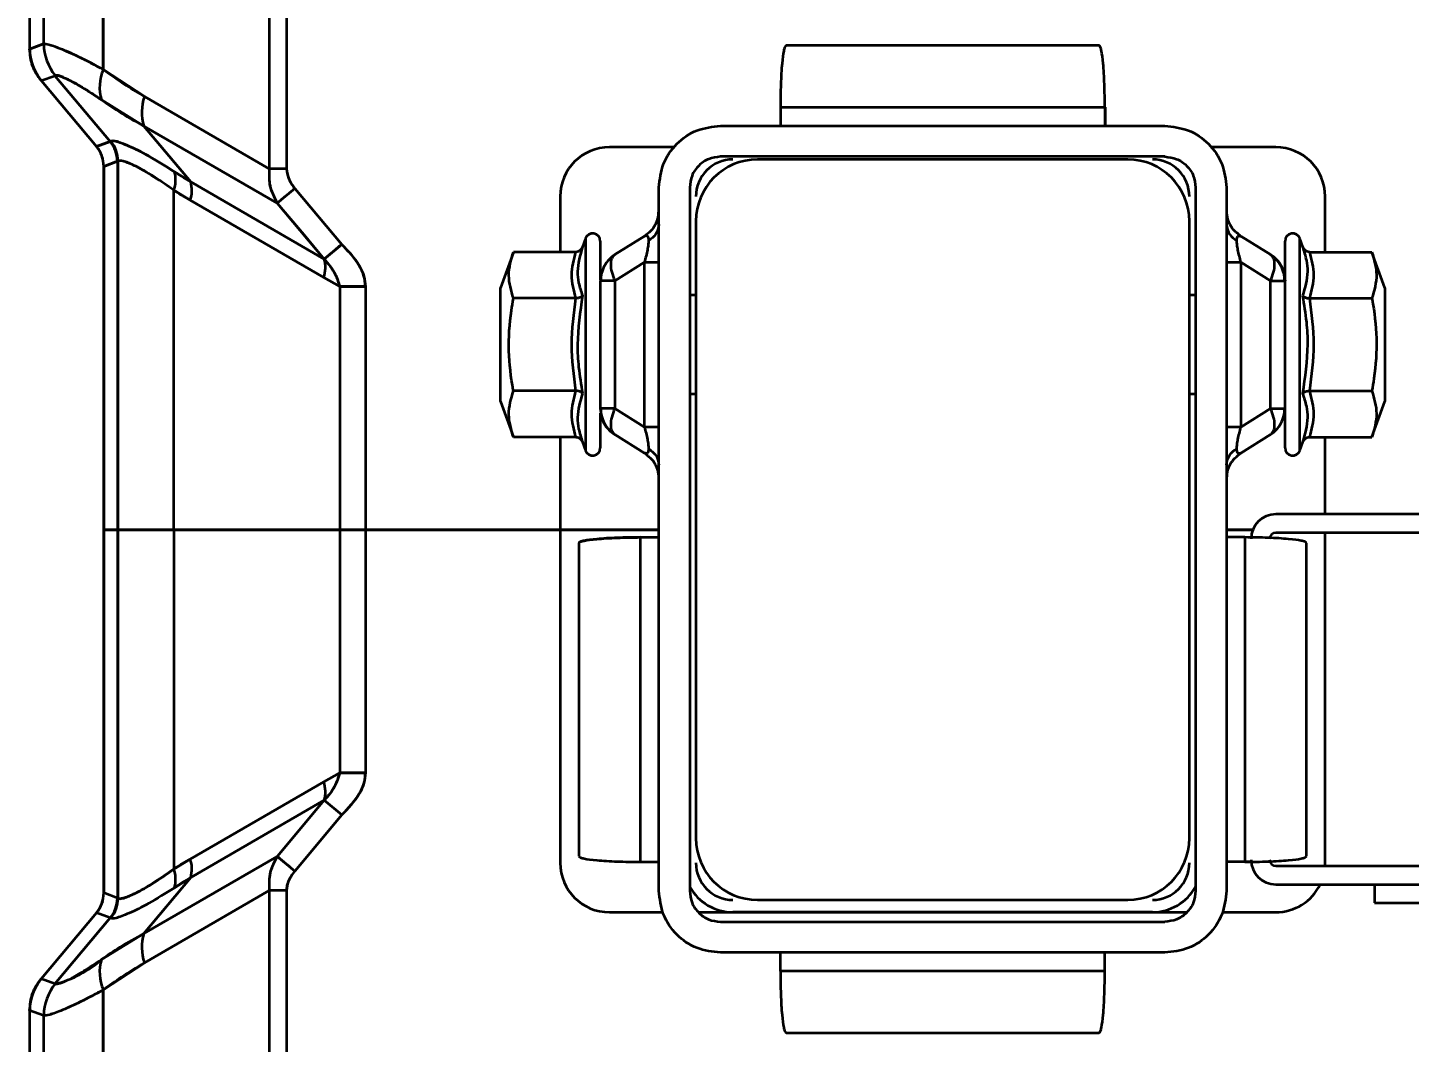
# Model space of a CAD drawing. Header units: millimetres. Extents: x 0 to 420, y 0 to 297.
# Drawn here: x 326.637 to 327.757, y 174.279 to 175.101 of the extents above; entities that cross this region are included whole.
import ezdxf

# ---------------------------------------------------------------- set-up
doc = ezdxf.new("R2010")
doc.units = ezdxf.units.MM
doc.layers.add('尺寸线层', color=150, linetype='Continuous')
doc.styles.add('SLDTEXTSTYLE2', font='TXT', dxfattribs={"width": 0.7})
doc.dimstyles.new('SLDDIMSTYLE0', dxfattribs={"dimtxt": 3.5, "dimasz": 3.302, "dimexe": 0, "dimexo": 0.0625, "dimgap": 0.875, "dimtad": 1, "dimdec": 1, "dimlfac": 100, "dimrnd": 1e-09, "dimzin": 12, "dimdsep": 46, "dimtxsty": 'SLDTEXTSTYLE2', "dimsah": 1, "dimcen": 0.09, "dimadec": 0, "dimazin": 3, "dimtfac": 1, "dimtdec": 3, "dimtofl": 0, "dimtmove": 0, "dimatfit": 3, "dimfxl": 0, "dimfrac": 2, "dimtolj": 1, "dimtzin": 12, "dimarcsym": 0})

# ---------------------------------------------------------------- blocks, each defined once
blk = doc.blocks.new('_D')
at = {"layer": '尺寸线层'}
for p, q in [((291.9431, 202.6412), (364.6876, 202.6412)), ((363.6876, 202.6412), (363.6876, 128.5802)), ((326.1167, 128.5802), (364.6876, 128.5802))]:
    blk.add_line(p, q, dxfattribs=at)
for points in [[(363.6876, 202.6412), (363.1796, 199.3392), (364.1956, 199.3392)], [(363.6876, 128.5802), (364.1956, 131.8822), (363.1796, 131.8822)]]:
    blk.add_solid(points, dxfattribs=at)
at = {"layer": '尺寸线层', "insert": (359.1758, 158.5376), "char_height": 3.5, "attachment_point": 1, "rotation": 90, "style": 'SLDTEXTSTYLE2'}
blk.add_mtext('7406.11', dxfattribs=at)
blk = doc.blocks.new('_D_7')
at = {"layer": '尺寸线层'}
for p, q in [((70.597, 160.4022), (70.597, 246.1922)), ((332.8156, 175.1167), (332.8156, 246.1922)), ((332.8156, 245.1922), (70.597, 245.1922))]:
    blk.add_line(p, q, dxfattribs=at)
for points in [[(70.597, 245.1922), (73.899, 244.6842), (73.899, 245.7002)], [(332.8156, 245.1922), (329.5136, 245.7002), (329.5136, 244.6842)]]:
    blk.add_solid(points, dxfattribs=at)
at = {"layer": '尺寸线层', "insert": (202.8758, 249.704), "char_height": 3.5, "attachment_point": 1, "style": 'SLDTEXTSTYLE2'}
blk.add_mtext('26221.85', dxfattribs=at)

msp = doc.modelspace()

# ---------------------------------------------------------------- linework, layer by layer
at = {"color": 7, "linetype": 'Continuous', "lineweight": 35}
for p, q in [((326.6383, 175.3542), (326.6383, 175.0837)), ((326.6383, 175.3542), (326.6383, 175.0837)), ((326.6497, 175.0879), (326.6497, 175.3153)), ((326.6497, 175.0879), (326.6497, 175.3153)), ((326.698, 175.0671), (326.698, 175.3153)), ((326.698, 175.3153), (326.698, 175.0671)), ((326.8325, 175.1992), (326.8325, 174.9867)), ((326.8325, 175.1992), (326.8325, 174.9867)), ((326.8464, 175.1992), (326.8464, 174.9867)), ((326.8464, 175.1992), (326.8464, 174.9867)), ((326.6383, 175.0837), (326.6495, 175.0878)), ((326.6495, 175.0878), (326.6383, 175.0837)), ((327.5052, 175.0865), (327.2514, 175.0865)), ((327.5052, 175.0865), (327.5053, 175.0865)), ((326.698, 175.0671), (326.7313, 175.0451)), ((326.6477, 175.0581), (326.6588, 175.0621)), ((326.6477, 175.0581), (326.6588, 175.0621)), ((326.6477, 175.0581), (326.6925, 175.0046)), ((326.6477, 175.0581), (326.6925, 175.0046)), ((326.6591, 175.0623), (326.6588, 175.0621)), ((326.6588, 175.0621), (326.7036, 175.0087)), ((326.6588, 175.0621), (326.7036, 175.0087)), ((326.7308, 175.0213), (326.6965, 175.0425)), ((326.7313, 175.0451), (326.8325, 174.9867)), ((326.8325, 174.9867), (326.7313, 175.0451)), ((327.2468, 175.0365), (327.2468, 175.0215)), ((327.2468, 175.0365), (327.5098, 175.0365)), ((327.5098, 175.0365), (327.5098, 175.0215)), ((327.5099, 175.0365), (327.5099, 175.0215)), ((326.7308, 175.0213), (326.839, 174.9588)), ((326.7308, 175.0213), (326.7688, 174.976)), ((326.7308, 175.0213), (326.839, 174.9588)), ((326.7688, 174.976), (326.7308, 175.0213)), ((327.1983, 175.0215), (327.5583, 175.0215)), ((326.7036, 175.0087), (326.704, 175.009)), ((326.7036, 175.0087), (326.6925, 175.0046)), ((326.6925, 175.0046), (326.7036, 175.0087)), ((327.1612, 175.0042), (327.1083, 175.0042)), ((327.6483, 175.0042), (327.5954, 175.0042)), ((326.7095, 174.9927), (326.6983, 174.9886)), ((326.6983, 174.9886), (326.7095, 174.9927)), ((326.6983, 174.6942), (326.6983, 174.9886)), ((326.6983, 174.9886), (326.6983, 174.6942)), ((326.7099, 174.993), (326.7095, 174.9927)), ((326.7099, 174.6942), (326.7099, 174.993)), ((326.7099, 174.993), (326.7099, 174.6942)), ((326.8464, 174.9867), (326.8325, 174.9867)), ((326.8464, 174.9867), (326.8325, 174.9867)), ((327.5583, 174.9965), (327.1983, 174.9965)), ((327.5283, 174.9942), (327.2283, 174.9942)), ((326.7557, 174.9842), (326.7688, 174.976)), ((326.877, 174.9135), (326.7688, 174.976)), ((326.877, 174.9135), (326.7688, 174.976)), ((326.7552, 174.6942), (326.7552, 174.9692)), ((326.7552, 174.6942), (326.7552, 174.9692)), ((326.7552, 174.9692), (326.7685, 174.9611)), ((326.8532, 174.9707), (326.839, 174.9588)), ((326.8532, 174.9707), (326.8912, 174.9254)), ((326.8532, 174.9707), (326.8912, 174.9254)), ((327.0683, 174.9642), (327.0683, 174.9192)), ((327.1483, 174.4015), (327.1483, 174.9715)), ((327.1733, 174.9715), (327.1733, 174.4015)), ((327.5833, 174.9715), (327.5833, 174.4015)), ((327.6083, 174.9715), (327.6083, 174.4015)), ((327.6883, 174.9192), (327.6883, 174.9642)), ((326.8767, 174.8986), (326.7685, 174.9611)), ((326.7685, 174.9611), (326.8767, 174.8986)), ((326.839, 174.9588), (326.877, 174.9135)), ((327.1477, 174.9463), (327.1483, 174.9533)), ((327.1476, 174.9473), (327.1458, 174.9424)), ((327.1481, 174.9503), (327.1468, 174.9441)), ((327.1479, 174.9504), (327.1476, 174.948)), ((327.1783, 174.9442), (327.1783, 174.4442)), ((327.5783, 174.4442), (327.5783, 174.9442)), ((327.6098, 174.9441), (327.6085, 174.9503)), ((327.6108, 174.9424), (327.609, 174.9473)), ((327.1366, 174.9321), (327.1126, 174.9171)), ((327.6193, 174.9325), (327.6175, 174.9339)), ((327.6195, 174.9321), (327.6201, 174.9321)), ((327.6201, 174.9321), (327.6441, 174.9171)), ((326.877, 174.9135), (326.8912, 174.9254)), ((327.0888, 174.9301), (327.0863, 174.9233)), ((327.0888, 174.9301), (327.0888, 174.7583)), ((327.1008, 174.928), (327.1008, 174.8966)), ((327.6558, 174.8998), (327.6558, 174.928)), ((327.6703, 174.9233), (327.6678, 174.9301)), ((327.6678, 174.7583), (327.6678, 174.9301)), ((327.0304, 174.9192), (327.0198, 174.8902)), ((327.0811, 174.9192), (327.0304, 174.9192)), ((327.1366, 174.9109), (327.1126, 174.8959)), ((327.1366, 174.7774), (327.1366, 174.9109)), ((327.6201, 174.9109), (327.6201, 174.7774)), ((327.6201, 174.9109), (327.6441, 174.8959)), ((327.6755, 174.9192), (327.7262, 174.9192)), ((327.7368, 174.8902), (327.7262, 174.9192)), ((326.8896, 174.8912), (326.8767, 174.8986)), ((326.8767, 174.8986), (326.8896, 174.8912)), ((326.8896, 174.8912), (326.9105, 174.8912)), ((326.8896, 174.8912), (326.8896, 174.6942)), ((326.9105, 174.8912), (326.8896, 174.8912)), ((326.8896, 174.8912), (326.8896, 174.6942)), ((326.9105, 174.8912), (326.9105, 174.6942)), ((326.9105, 174.8912), (326.9105, 174.6942)), ((327.0198, 174.7982), (327.0198, 174.8902)), ((327.1126, 174.8959), (327.1008, 174.8959)), ((327.1008, 174.8959), (327.1008, 174.7924)), ((327.1126, 174.8959), (327.1126, 174.7924)), ((327.6441, 174.7924), (327.6441, 174.8959)), ((327.6441, 174.8959), (327.6558, 174.8959)), ((327.6558, 174.7924), (327.6558, 174.8959)), ((327.7368, 174.8902), (327.7368, 174.7982)), ((327.0811, 174.8817), (327.0304, 174.8817)), ((327.1783, 174.8842), (327.1733, 174.8842)), ((327.5833, 174.8842), (327.5783, 174.8842)), ((327.6755, 174.8817), (327.7262, 174.8817)), ((327.0198, 174.7982), (327.0304, 174.7691)), ((327.0811, 174.8067), (327.0304, 174.8067)), ((327.1733, 174.8042), (327.1783, 174.8042)), ((327.5783, 174.8042), (327.5833, 174.8042)), ((327.6755, 174.8067), (327.7262, 174.8067)), ((327.7262, 174.7691), (327.7368, 174.7982)), ((327.1126, 174.7924), (327.1008, 174.7924)), ((327.1008, 174.7886), (327.1008, 174.7604)), ((327.1366, 174.7774), (327.1126, 174.7924)), ((327.6201, 174.7774), (327.6441, 174.7924)), ((327.6441, 174.7924), (327.6558, 174.7924)), ((327.6558, 174.7604), (327.6558, 174.7924)), ((327.0811, 174.7691), (327.0304, 174.7691)), ((327.0683, 174.7691), (327.0683, 174.6942)), ((327.0863, 174.7651), (327.0888, 174.7583)), ((327.1126, 174.7712), (327.1366, 174.7562)), ((327.6201, 174.7562), (327.6441, 174.7712)), ((327.6678, 174.7583), (327.6703, 174.7651)), ((327.6755, 174.7691), (327.7262, 174.7691)), ((327.6883, 174.7067), (327.6883, 174.7691)), ((327.1371, 174.7562), (327.1366, 174.7562)), ((327.1373, 174.7559), (327.1391, 174.7544)), ((327.1458, 174.7459), (327.1476, 174.741)), ((327.1468, 174.7442), (327.1481, 174.738)), ((327.6089, 174.742), (327.6083, 174.7351)), ((327.6085, 174.738), (327.6098, 174.7442)), ((327.6087, 174.738), (327.609, 174.7403)), ((327.609, 174.741), (327.6108, 174.7459)), ((327.8083, 174.7067), (327.6483, 174.7067)), ((326.6983, 174.6942), (326.6983, 174.3998)), ((326.6983, 174.6942), (326.7099, 174.6942)), ((326.6983, 174.6942), (326.7099, 174.6942)), ((326.7099, 174.6942), (326.6983, 174.6942)), ((326.6983, 174.3998), (326.6983, 174.6942)), ((326.6983, 174.6942), (326.7099, 174.6942)), ((326.7099, 174.3954), (326.7099, 174.6942)), ((326.7099, 174.6942), (326.7552, 174.6942)), ((326.7552, 174.6942), (326.7099, 174.6942)), ((326.7552, 174.6942), (326.7099, 174.6942)), ((326.7099, 174.6942), (326.7099, 174.3954)), ((326.7099, 174.6942), (326.7552, 174.6942)), ((326.7552, 174.6942), (326.7552, 174.4192)), ((326.8896, 174.6942), (326.7552, 174.6942)), ((326.8896, 174.6942), (326.7552, 174.6942)), ((326.8896, 174.6942), (326.7552, 174.6942)), ((326.7552, 174.6942), (326.7552, 174.4192)), ((326.7552, 174.6942), (326.8896, 174.6942)), ((326.8896, 174.6942), (326.8896, 174.4972)), ((326.8896, 174.6942), (326.9105, 174.6942)), ((326.9105, 174.6942), (326.8896, 174.6942)), ((326.9105, 174.6942), (326.8896, 174.6942)), ((326.8896, 174.6942), (326.8896, 174.4972)), ((326.8896, 174.6942), (326.9105, 174.6942)), ((326.9105, 174.6942), (326.9105, 174.4972)), ((327.0683, 174.6942), (326.9105, 174.6942)), ((326.9105, 174.6942), (327.0683, 174.6942)), ((326.9105, 174.6942), (327.1483, 174.6942)), ((326.9105, 174.6942), (326.9105, 174.4972)), ((327.1483, 174.6942), (326.9105, 174.6942)), ((327.0683, 174.6942), (327.0683, 174.4242)), ((327.1333, 174.425), (327.1333, 174.688)), ((327.1333, 174.688), (327.1483, 174.688)), ((327.6083, 174.6942), (327.6298, 174.6942)), ((327.6298, 174.6942), (327.6083, 174.6942)), ((327.6233, 174.688), (327.6083, 174.688)), ((327.6233, 174.688), (327.6233, 174.425)), ((327.8083, 174.6917), (327.6483, 174.6917)), ((327.6883, 174.4242), (327.6883, 174.6917)), ((327.0833, 174.6834), (327.0833, 174.4296)), ((327.6733, 174.4296), (327.6733, 174.6834)), ((326.8896, 174.4972), (326.8767, 174.4898)), ((326.8767, 174.4898), (326.8896, 174.4972)), ((326.8896, 174.4972), (326.9105, 174.4972)), ((326.9105, 174.4972), (326.8896, 174.4972)), ((326.8767, 174.4898), (326.7685, 174.4273)), ((326.7685, 174.4273), (326.8767, 174.4898)), ((326.877, 174.4749), (326.7688, 174.4124)), ((326.877, 174.4749), (326.7688, 174.4124)), ((326.877, 174.4749), (326.839, 174.4295)), ((326.877, 174.4749), (326.839, 174.4295)), ((326.877, 174.4749), (326.8912, 174.463)), ((326.8912, 174.463), (326.877, 174.4749)), ((326.8912, 174.463), (326.8532, 174.4176)), ((326.8912, 174.463), (326.8532, 174.4176)), ((326.839, 174.4295), (326.7308, 174.3671)), ((326.839, 174.4295), (326.7308, 174.3671)), ((326.7552, 174.4192), (326.7685, 174.4273)), ((326.8532, 174.4176), (326.839, 174.4295)), ((327.1333, 174.425), (327.1483, 174.425)), ((327.6233, 174.425), (327.6083, 174.425)), ((327.6286, 174.4251), (327.6233, 174.425)), ((327.6483, 174.4217), (327.8083, 174.4217)), ((327.6882, 174.4217), (327.6883, 174.4242)), ((326.7308, 174.3671), (326.7688, 174.4124)), ((326.7688, 174.4124), (326.7308, 174.3671)), ((326.7688, 174.4124), (326.7557, 174.4041)), ((327.6483, 174.4067), (327.8083, 174.4067)), ((327.7283, 174.4067), (327.7283, 174.3917)), ((326.7095, 174.3957), (326.6983, 174.3998)), ((326.7095, 174.3957), (326.6983, 174.3998)), ((326.7095, 174.3957), (326.7099, 174.3954)), ((326.8325, 174.4017), (326.7313, 174.3432)), ((326.8325, 174.4017), (326.7313, 174.3432)), ((326.8464, 174.4017), (326.8325, 174.4017)), ((326.8325, 174.4017), (326.8325, 174.1892)), ((326.8325, 174.4017), (326.8325, 174.1892)), ((326.8464, 174.4017), (326.8325, 174.4017)), ((326.8464, 174.4017), (326.8464, 174.1892)), ((326.8464, 174.4017), (326.8464, 174.1892)), ((327.2283, 174.3942), (327.5283, 174.3942)), ((326.6925, 174.3837), (326.6477, 174.3303)), ((326.6925, 174.3837), (326.6477, 174.3303)), ((326.7036, 174.3797), (326.6925, 174.3837)), ((326.7036, 174.3797), (326.6925, 174.3837)), ((327.1083, 174.3842), (327.1517, 174.3842)), ((327.1804, 174.3842), (327.5762, 174.3842)), ((327.5483, 174.3842), (327.2083, 174.3842)), ((327.6049, 174.3842), (327.6483, 174.3842)), ((327.7283, 174.3917), (328.0133, 174.3917)), ((326.6588, 174.3263), (326.7036, 174.3797)), ((326.7036, 174.3797), (326.6588, 174.3263)), ((326.704, 174.3794), (326.7036, 174.3797)), ((327.1983, 174.3765), (327.5583, 174.3765)), ((326.7308, 174.3671), (326.6965, 174.3459)), ((327.5583, 174.3515), (327.1983, 174.3515)), ((327.2468, 174.3365), (327.2468, 174.3515)), ((327.5098, 174.3365), (327.5098, 174.3515)), ((327.5098, 174.3365), (327.5098, 174.3515)), ((326.7313, 174.3432), (326.698, 174.3213)), ((326.6588, 174.3263), (326.6477, 174.3303)), ((326.6588, 174.3263), (326.6477, 174.3303)), ((326.6588, 174.3263), (326.6591, 174.3261)), ((327.5098, 174.3365), (327.2468, 174.3365)), ((326.698, 174.0731), (326.698, 174.3213)), ((326.698, 174.3213), (326.698, 174.0731)), ((326.6495, 174.3006), (326.6383, 174.3046)), ((326.6383, 174.3046), (326.6383, 174.0342)), ((326.6383, 174.3046), (326.6383, 174.0342)), ((326.6495, 174.3006), (326.6383, 174.3046)), ((326.6497, 174.0731), (326.6497, 174.3005)), ((326.6497, 174.0731), (326.6497, 174.3005)), ((327.2514, 174.2865), (327.5052, 174.2865)), ((327.5052, 174.2865), (327.5052, 174.2865))]:
    msp.add_line(p, q, dxfattribs=at)
at = {"color": 7, "linetype": 'Continuous', "lineweight": 35, "flags": 128}
for points in [[(326.839, 174.9588), (326.8604, 174.9333), (326.877, 174.9135)], [(326.8532, 174.4176), (326.8509, 174.4195), (326.8487, 174.4214), (326.8466, 174.4232), (326.8446, 174.4248), (326.8428, 174.4263), (326.8413, 174.4276), (326.84, 174.4287), (326.839, 174.4295)]]:
    msp.add_lwpolyline(points, dxfattribs=at)
at = {"color": 7, "linetype": 'Continuous', "lineweight": 35}
for centre, radius, start, end in [((326.6898, 175.088), 0.0401, 180.1269, 219.9924), ((326.6898, 175.088), 0.0401, 180.1269, 219.9924), ((326.7304, 175.0528), 0.0354, 156.1372, 196.9623), ((326.7304, 175.0528), 0.0354, 156.1372, 196.9623), ((326.7693, 175.0324), 0.0401, 161.4836, 196.0343), ((326.7693, 175.0324), 0.0401, 161.4836, 196.0343), ((326.6849, 174.9929), 0.025, 0.1661, 40.0321), ((326.6849, 174.9929), 0.025, 0.1661, 40.0321), ((326.6844, 174.9926), 0.025, 0.0586, 39.9414), ((326.6844, 174.9926), 0.025, 0.0586, 39.9414), ((327.1083, 174.9642), 0.04, 90, 180), ((327.6483, 174.9642), 0.04, 0, 90), ((327.2283, 174.9442), 0.05, 90, 180), ((327.2083, 174.9642), 0.03, 90, 180), ((327.5283, 174.9442), 0.05, 0, 90), ((327.5483, 174.9642), 0.03, 0, 90), ((326.7326, 174.9775), 0.024, 339.6339, 16.2007), ((326.7326, 174.9775), 0.024, 339.6339, 16.2007), ((326.7447, 174.9691), 0.0251, 341.4836, 16.0343), ((326.7447, 174.9691), 0.0251, 341.4836, 16.0343), ((327.0946, 174.928), 0.00619, 0, 160), ((327.662, 174.928), 0.00619, 20, 180), ((326.8529, 174.9066), 0.0251, 341.4837, 16.0342), ((326.8529, 174.9066), 0.0251, 341.4836, 16.0343), ((327.0946, 174.7604), 0.00619, 200, 0), ((327.662, 174.7604), 0.00619, 180, 340), ((327.6483, 174.6867), 0.02, 90, 180), ((327.6483, 174.6867), 0.005, 90, 180), ((326.8529, 174.4818), 0.0251, 343.9657, 18.5164), ((326.8529, 174.4818), 0.0251, 343.9657, 18.5164), ((327.2283, 174.4442), 0.05, 180, 270), ((327.5283, 174.4442), 0.05, 270, 0), ((326.7447, 174.4193), 0.0251, 343.9657, 18.5164), ((326.7447, 174.4193), 0.0251, 343.9657, 18.5164), ((327.6483, 174.4267), 0.02, 180, 270), ((327.6483, 174.4267), 0.005, 180, 270), ((326.7326, 174.4109), 0.024, 343.7993, 20.3661), ((326.7326, 174.4109), 0.024, 343.7993, 20.3661), ((327.1083, 174.4242), 0.04, 180, 270), ((327.2083, 174.4242), 0.03, 180, 270), ((327.5483, 174.4242), 0.03, 270, 0), ((327.2083, 174.4242), 0.04, 208.955, 270), ((327.5483, 174.4242), 0.04, 270, 331.045), ((327.6483, 174.4242), 0.04, 270, 334.0555), ((326.6844, 174.3957), 0.025, 320.0586, 359.9414), ((326.6844, 174.3957), 0.025, 320.0586, 359.9414), ((326.6849, 174.3955), 0.025, 319.9679, 359.8339), ((326.6849, 174.3955), 0.025, 319.9679, 359.8339), ((326.7693, 174.356), 0.0401, 163.9657, 198.5164), ((326.7693, 174.356), 0.0401, 163.9657, 198.5164), ((326.638, 174.4114), 0.0878, 283.911, 311.8265), ((326.7304, 174.3356), 0.0354, 163.0377, 203.8628), ((326.7304, 174.3356), 0.0354, 163.0377, 203.8627), ((326.6898, 174.3004), 0.0401, 140.0076, 179.8731), ((326.6898, 174.3004), 0.0401, 140.0076, 179.8731)]:
    msp.add_arc(centre, radius, start, end, dxfattribs=at)
for centre, major_axis, start_param, end_param in [((326.6784, 175.0838), (0.0376, 0.0137), 2.793026, 3.49016), ((326.6733, 174.9886), (-0.0235, -0.0086), 2.793026, 3.49016), ((326.6733, 174.3998), (-0.0235, 0.0086), 2.793026, 3.49016), ((326.6784, 174.3046), (-0.0376, 0.0137), 5.934618, 6.631752)]:
    msp.add_ellipse(centre, major_axis=major_axis, ratio=0.998448, start_param=start_param, end_param=end_param, dxfattribs=at)
for points, knots in [([(326.6497, 175.0879), (326.6507, 175.0879), (326.6527, 175.088), (326.6626, 175.0845), (326.6773, 175.0781), (326.6911, 175.0708), (326.698, 175.0671)], [0, 0, 0, 0, 0.2372897, 0.4731293, 0.7340549, 1, 1, 1, 1]), ([(326.6497, 175.0879), (326.6507, 175.088), (326.6527, 175.088), (326.6626, 175.0845), (326.6772, 175.0782), (326.6909, 175.0709), (326.698, 175.0671)], [0, 0, 0, 0, 0.239453, 0.47313, 0.728792, 1, 1, 1, 1]), ([(327.2514, 175.0865), (327.251, 175.0862), (327.2503, 175.0857), (327.2492, 175.0813), (327.2482, 175.0741), (327.2475, 175.0642), (327.2469, 175.0526), (327.2468, 175.0428), (327.2468, 175.0365)], [0, 0, 0, 0, 0.157309, 0.270586, 0.50035, 0.630794, 0.757716, 1, 1, 1, 1]), ([(327.5098, 175.0365), (327.5097, 175.0428), (327.5096, 175.0526), (327.509, 175.0642), (327.5083, 175.0741), (327.5073, 175.0813), (327.5062, 175.0857), (327.5055, 175.0862), (327.5052, 175.0865)], [0, 0, 0, 0, 0.242279, 0.369203, 0.49965, 0.729414, 0.842683, 1, 1, 1, 1]), ([(326.698, 175.0671), (326.7041, 175.0627), (326.7151, 175.0548), (326.7263, 175.0481), (326.7313, 175.0451)], [0, 0, 0, 0, 0.562043, 1, 1, 1, 1]), ([(326.6588, 175.0621), (326.6588, 175.0621), (326.6589, 175.0622), (326.659, 175.0622), (326.6591, 175.0623)], [0, 0, 0, 0, 0.559973, 1, 1, 1, 1]), ([(326.6591, 175.0623), (326.6594, 175.0624), (326.66, 175.0625), (326.6623, 175.062), (326.6651, 175.0609), (326.669, 175.0592), (326.673, 175.0571), (326.6763, 175.0553), (326.6777, 175.0545), (326.6779, 175.0544), (326.6779, 175.0544), (326.6779, 175.0544), (326.6779, 175.0544), (326.6798, 175.0533), (326.6824, 175.0518), (326.6863, 175.0493), (326.6904, 175.0467), (326.6941, 175.0441), (326.6965, 175.0425)], [0, 0, 0, 0, 0.122659, 0.240076, 0.363077, 0.45305, 0.584561, 0.659043, 0.668791, 0.66976, 0.669877, 0.669892, 0.669894, 0.669895, 0.786224, 0.820548, 0.883011, 1, 1, 1, 1]), ([(326.6965, 175.0425), (326.6911, 175.0461), (326.6805, 175.0532), (326.6691, 175.0592), (326.6615, 175.0625), (326.6599, 175.0623), (326.6591, 175.0623)], [0, 0, 0, 0, 0.270175, 0.525289, 0.759332, 1, 1, 1, 1]), ([(326.6965, 175.0425), (326.7028, 175.0382), (326.714, 175.0305), (326.7257, 175.0241), (326.7308, 175.0213)], [0, 0, 0, 0, 0.5611209, 1, 1, 1, 1]), ([(326.704, 175.009), (326.705, 175.0092), (326.7072, 175.0096), (326.7178, 175.0057), (326.7341, 174.9978), (326.7484, 174.9888), (326.7557, 174.9842)], [0, 0, 0, 0, 0.223119, 0.475931, 0.731471, 1, 1, 1, 1]), ([(326.7557, 174.9842), (326.7484, 174.9888), (326.7341, 174.9978), (326.7185, 175.0053), (326.7075, 175.0095), (326.7053, 175.0092), (326.704, 175.009)], [0, 0, 0, 0, 0.268528, 0.524067, 0.744217, 1, 1, 1, 1]), ([(326.7099, 174.993), (326.7098, 174.9929), (326.7097, 174.9927), (326.7095, 174.9927), (326.7095, 174.9927)], [0, 0, 0, 0, 0.5599649, 1, 1, 1, 1]), ([(326.7552, 174.9692), (326.7488, 174.9736), (326.7364, 174.9824), (326.7224, 174.9898), (326.7128, 174.9936), (326.7109, 174.9932), (326.7099, 174.993)], [0, 0, 0, 0, 0.2662144, 0.5231714, 0.7594528, 1, 1, 1, 1]), ([(326.7552, 174.9692), (326.7488, 174.9736), (326.7366, 174.9822), (326.7227, 174.9897), (326.713, 174.9936), (326.7109, 174.9932), (326.7099, 174.993)], [0, 0, 0, 0, 0.267515, 0.511254, 0.753073, 1, 1, 1, 1]), ([(326.8325, 174.9867), (326.8323, 174.9824), (326.8318, 174.9724), (326.8364, 174.9638), (326.839, 174.9588)], [0, 0, 0, 0, 0.4319517, 1, 1, 1, 1]), ([(326.8325, 174.9867), (326.8323, 174.982), (326.832, 174.972), (326.8366, 174.9634), (326.839, 174.9588)], [0, 0, 0, 0, 0.4733, 1, 1, 1, 1]), ([(326.8464, 174.9867), (326.8469, 174.9837), (326.8478, 174.9778), (326.8514, 174.9731), (326.8532, 174.9707)], [0, 0, 0, 0, 0.506498, 1, 1, 1, 1]), ([(326.8464, 174.9867), (326.8468, 174.9841), (326.8476, 174.9782), (326.8512, 174.9734), (326.8532, 174.9707)], [0, 0, 0, 0, 0.448587, 1, 1, 1, 1]), ([(326.7688, 174.976), (326.7663, 174.9775), (326.762, 174.9802), (326.7576, 174.983), (326.7557, 174.9842)], [0, 0, 0, 0, 0.564502, 1, 1, 1, 1]), ([(326.7685, 174.9611), (326.766, 174.9626), (326.7615, 174.9652), (326.7571, 174.9679), (326.7552, 174.9692)], [0, 0, 0, 0, 0.564694, 1, 1, 1, 1]), ([(326.8532, 174.9707), (326.8517, 174.9695), (326.8487, 174.967), (326.8445, 174.9635), (326.841, 174.9606), (326.8397, 174.9594), (326.839, 174.9588)], [0, 0, 0, 0, 0.244438, 0.500001, 0.755563, 1, 1, 1, 1]), ([(327.1473, 174.9466), (327.1467, 174.9447), (327.1454, 174.9409), (327.1417, 174.9359), (327.1383, 174.9334), (327.1366, 174.9321)], [0, 0, 0, 0, 0.315477, 0.657739, 1, 1, 1, 1]), ([(327.6177, 174.9341), (327.6168, 174.9347), (327.6143, 174.9366), (327.612, 174.9396), (327.6111, 174.9421), (327.6109, 174.9425)], [0, 0, 0, 0, 0.2944629, 0.8705195, 1, 1, 1, 1]), ([(327.1366, 174.9321), (327.1375, 174.9325), (327.1387, 174.933), (327.1397, 174.9309), (327.1398, 174.9291), (327.1399, 174.9283)], [0, 0, 0, 0, 0.5516135, 0.7848249, 1, 1, 1, 1]), ([(327.1483, 174.9415), (327.1478, 174.9387), (327.1469, 174.9336), (327.142, 174.9299), (327.1399, 174.9283)], [0, 0, 0, 0, 0.559996, 1, 1, 1, 1]), ([(327.6083, 174.9415), (327.6088, 174.9387), (327.6097, 174.9336), (327.6146, 174.9299), (327.6168, 174.9283)], [0, 0, 0, 0, 0.559996, 1, 1, 1, 1]), ([(327.6168, 174.9283), (327.6168, 174.9291), (327.6169, 174.9309), (327.6177, 174.9328), (327.6188, 174.9324), (327.6195, 174.9321)], [0, 0, 0, 0, 0.2439025, 0.508229, 1, 1, 1, 1]), ([(326.8912, 174.9254), (326.8897, 174.9242), (326.8867, 174.9216), (326.8825, 174.9181), (326.8791, 174.9152), (326.8777, 174.9141), (326.877, 174.9135)], [0, 0, 0, 0, 0.244437, 0.5, 0.755563, 1, 1, 1, 1]), ([(326.9105, 174.8912), (326.9102, 174.8943), (326.9095, 174.9011), (326.9029, 174.9132), (326.8958, 174.9206), (326.8912, 174.9254)], [0, 0, 0, 0, 0.231409, 0.508539, 1, 1, 1, 1]), ([(326.8912, 174.9254), (326.8964, 174.92), (326.9037, 174.9123), (326.9097, 174.9), (326.9102, 174.894), (326.9105, 174.8912)], [0, 0, 0, 0, 0.554868, 0.787217, 1, 1, 1, 1]), ([(327.0863, 174.9233), (327.0863, 174.9233), (327.0861, 174.9227), (327.0855, 174.9216), (327.0843, 174.9203), (327.0828, 174.9194), (327.0817, 174.9193), (327.0811, 174.9192)], [0, 0, 0, 0, 0.006713, 0.267679, 0.528689, 0.76386, 1, 1, 1, 1]), ([(327.0863, 174.9233), (327.0844, 174.9166), (327.0816, 174.9069), (327.083, 174.8937), (327.0852, 174.8872), (327.0863, 174.8837)], [0, 0, 0, 0, 0.499729, 0.72853, 1, 1, 1, 1]), ([(327.1399, 174.9283), (327.1398, 174.9272), (327.1397, 174.9251), (327.1387, 174.919), (327.1375, 174.9143), (327.1366, 174.9109)], [0, 0, 0, 0, 0.215184, 0.448387, 1, 1, 1, 1]), ([(327.6201, 174.9109), (327.6192, 174.9143), (327.6179, 174.919), (327.6169, 174.9251), (327.6168, 174.9272), (327.6168, 174.9283)], [0, 0, 0, 0, 0.5516135, 0.7848249, 1, 1, 1, 1]), ([(327.6703, 174.8837), (327.6722, 174.8902), (327.675, 174.8997), (327.6736, 174.913), (327.6714, 174.9197), (327.6703, 174.9233)], [0, 0, 0, 0, 0.499729, 0.72853, 1, 1, 1, 1]), ([(327.6755, 174.9192), (327.6749, 174.9193), (327.6738, 174.9194), (327.6723, 174.9203), (327.6711, 174.9216), (327.6705, 174.9227), (327.6703, 174.9233), (327.6703, 174.9233)], [0, 0, 0, 0, 0.23614, 0.471311, 0.732321, 0.993287, 1, 1, 1, 1]), ([(326.877, 174.9135), (326.8804, 174.9095), (326.8861, 174.9028), (326.8886, 174.8945), (326.8896, 174.8912)], [0, 0, 0, 0, 0.5946022, 1, 1, 1, 1]), ([(326.877, 174.9135), (326.8801, 174.9099), (326.8858, 174.9033), (326.8884, 174.895), (326.8896, 174.8912)], [0, 0, 0, 0, 0.537276, 1, 1, 1, 1]), ([(327.0304, 174.8817), (327.0286, 174.8879), (327.0249, 174.9004), (327.0285, 174.9129), (327.0304, 174.9192)], [0, 0, 0, 0, 0.491212, 1, 1, 1, 1]), ([(327.1128, 174.9173), (327.1111, 174.916), (327.1076, 174.9135), (327.104, 174.9082), (327.1015, 174.9021), (327.1012, 174.8979), (327.101, 174.8959)], [0, 0, 0, 0, 0.25395, 0.509955, 0.761814, 1, 1, 1, 1]), ([(327.6556, 174.8959), (327.6554, 174.8979), (327.6551, 174.9021), (327.6527, 174.9082), (327.649, 174.9135), (327.6455, 174.916), (327.6438, 174.9173)], [0, 0, 0, 0, 0.238186, 0.490045, 0.74605, 1, 1, 1, 1]), ([(327.7262, 174.9192), (327.728, 174.9131), (327.7317, 174.9006), (327.7281, 174.8881), (327.7262, 174.8817)], [0, 0, 0, 0, 0.491212, 1, 1, 1, 1]), ([(327.0304, 174.8067), (327.0303, 174.8069), (327.0284, 174.8176), (327.0258, 174.8393), (327.0274, 174.8644), (327.0298, 174.8784), (327.0304, 174.8817)], [0, 0, 0, 0, 0.009604, 0.432631, 0.866873, 1, 1, 1, 1]), ([(327.0811, 174.8067), (327.0794, 174.8192), (327.076, 174.8442), (327.0794, 174.8692), (327.0811, 174.8817)], [0, 0, 0, 0, 0.499238, 1, 1, 1, 1]), ([(327.0863, 174.8837), (327.0863, 174.8837), (327.0861, 174.8834), (327.0855, 174.8829), (327.0843, 174.8823), (327.0828, 174.8818), (327.0817, 174.8817), (327.0811, 174.8817)], [0, 0, 0, 0, 0.006713, 0.267679, 0.528689, 0.76386, 1, 1, 1, 1]), ([(327.0863, 174.8837), (327.0844, 174.8706), (327.0816, 174.8514), (327.083, 174.8248), (327.0852, 174.8117), (327.0863, 174.8046)], [0, 0, 0, 0, 0.500435, 0.728855, 1, 1, 1, 1]), ([(327.6703, 174.8046), (327.6722, 174.8178), (327.675, 174.837), (327.6736, 174.8636), (327.6714, 174.8766), (327.6703, 174.8837)], [0, 0, 0, 0, 0.500435, 0.728855, 1, 1, 1, 1]), ([(327.6703, 174.8837), (327.6703, 174.8837), (327.6705, 174.8834), (327.6711, 174.8829), (327.6723, 174.8823), (327.6738, 174.8818), (327.6749, 174.8817), (327.6755, 174.8817)], [0, 0, 0, 0, 0.0067129, 0.2676791, 0.5286892, 0.7638601, 1, 1, 1, 1]), ([(327.6755, 174.8817), (327.6772, 174.8692), (327.6806, 174.8442), (327.6772, 174.8192), (327.6755, 174.8067)], [0, 0, 0, 0, 0.499238, 1, 1, 1, 1]), ([(327.7262, 174.8817), (327.7263, 174.8815), (327.7282, 174.8708), (327.7308, 174.849), (327.7292, 174.824), (327.7268, 174.81), (327.7262, 174.8067)], [0, 0, 0, 0, 0.009604, 0.432631, 0.866873, 1, 1, 1, 1]), ([(327.0304, 174.7691), (327.0286, 174.7753), (327.0249, 174.7878), (327.0285, 174.8003), (327.0304, 174.8067)], [0, 0, 0, 0, 0.491212, 1, 1, 1, 1]), ([(327.0863, 174.8046), (327.0863, 174.8046), (327.0861, 174.8049), (327.0855, 174.8055), (327.0843, 174.8061), (327.0828, 174.8066), (327.0817, 174.8066), (327.0811, 174.8067)], [0, 0, 0, 0, 0.0067129, 0.2676791, 0.5286892, 0.7638601, 1, 1, 1, 1]), ([(327.0863, 174.8046), (327.0844, 174.7981), (327.0816, 174.7887), (327.083, 174.7753), (327.0852, 174.7687), (327.0863, 174.7651)], [0, 0, 0, 0, 0.499729, 0.72853, 1, 1, 1, 1]), ([(327.6703, 174.8046), (327.6703, 174.8046), (327.6705, 174.8049), (327.6711, 174.8055), (327.6723, 174.8061), (327.6738, 174.8066), (327.6749, 174.8066), (327.6755, 174.8067)], [0, 0, 0, 0, 0.0067129, 0.2676791, 0.5286892, 0.7638601, 1, 1, 1, 1]), ([(327.6703, 174.7651), (327.6722, 174.7717), (327.675, 174.7815), (327.6736, 174.7947), (327.6714, 174.8011), (327.6703, 174.8046)], [0, 0, 0, 0, 0.499729, 0.72853, 1, 1, 1, 1]), ([(327.7262, 174.8067), (327.728, 174.8005), (327.7317, 174.788), (327.7281, 174.7755), (327.7262, 174.7691)], [0, 0, 0, 0, 0.4912125, 1, 1, 1, 1]), ([(327.101, 174.7924), (327.1012, 174.7904), (327.1015, 174.7862), (327.104, 174.7802), (327.1076, 174.7748), (327.1111, 174.7723), (327.1128, 174.7711)], [0, 0, 0, 0, 0.2381858, 0.4900451, 0.7460495, 1, 1, 1, 1]), ([(327.6438, 174.7711), (327.6455, 174.7723), (327.649, 174.7748), (327.6527, 174.7802), (327.6551, 174.7862), (327.6554, 174.7904), (327.6556, 174.7924)], [0, 0, 0, 0, 0.25395, 0.509955, 0.761814, 1, 1, 1, 1]), ([(327.1366, 174.7774), (327.1375, 174.7741), (327.1387, 174.7693), (327.1397, 174.7633), (327.1398, 174.7611), (327.1399, 174.7601)], [0, 0, 0, 0, 0.551614, 0.784825, 1, 1, 1, 1]), ([(327.6168, 174.7601), (327.6168, 174.7611), (327.6169, 174.7633), (327.6179, 174.7693), (327.6192, 174.7741), (327.6201, 174.7774)], [0, 0, 0, 0, 0.2151838, 0.4483868, 1, 1, 1, 1]), ([(327.0811, 174.7691), (327.0817, 174.7691), (327.0828, 174.769), (327.0843, 174.7681), (327.0855, 174.7668), (327.0861, 174.7657), (327.0863, 174.7651), (327.0863, 174.7651)], [0, 0, 0, 0, 0.2361399, 0.4713108, 0.7323209, 0.9932871, 1, 1, 1, 1]), ([(327.6703, 174.7651), (327.6703, 174.7651), (327.6705, 174.7657), (327.6711, 174.7668), (327.6723, 174.7681), (327.6738, 174.769), (327.6749, 174.7691), (327.6755, 174.7691)], [0, 0, 0, 0, 0.006713, 0.267679, 0.528689, 0.76386, 1, 1, 1, 1]), ([(327.1399, 174.7601), (327.1398, 174.7592), (327.1397, 174.7574), (327.1389, 174.7556), (327.1378, 174.756), (327.1371, 174.7562)], [0, 0, 0, 0, 0.243902, 0.508229, 1, 1, 1, 1]), ([(327.1389, 174.7543), (327.1398, 174.7536), (327.1423, 174.7517), (327.1446, 174.7487), (327.1455, 174.7463), (327.1457, 174.7458)], [0, 0, 0, 0, 0.294463, 0.870519, 1, 1, 1, 1]), ([(327.1399, 174.7601), (327.1425, 174.7579), (327.1473, 174.7541), (327.148, 174.749), (327.1483, 174.7468)], [0, 0, 0, 0, 0.559996, 1, 1, 1, 1]), ([(327.6083, 174.7468), (327.6088, 174.7496), (327.6097, 174.7547), (327.6146, 174.7584), (327.6168, 174.7601)], [0, 0, 0, 0, 0.559996, 1, 1, 1, 1]), ([(327.6093, 174.7418), (327.6099, 174.7436), (327.6112, 174.7474), (327.615, 174.7525), (327.6184, 174.755), (327.6201, 174.7562)], [0, 0, 0, 0, 0.315477, 0.657739, 1, 1, 1, 1]), ([(327.6201, 174.7562), (327.6192, 174.7559), (327.6179, 174.7554), (327.6169, 174.7574), (327.6168, 174.7592), (327.6168, 174.7601)], [0, 0, 0, 0, 0.551614, 0.784825, 1, 1, 1, 1]), ([(327.1333, 174.688), (327.1269, 174.6879), (327.1172, 174.6878), (327.1056, 174.6872), (327.0957, 174.6865), (327.0885, 174.6855), (327.0841, 174.6844), (327.0836, 174.6838), (327.0833, 174.6834)], [0, 0, 0, 0, 0.242279, 0.369202, 0.49965, 0.729414, 0.842683, 1, 1, 1, 1]), ([(327.0833, 174.6834), (327.0836, 174.6838), (327.0841, 174.6844), (327.0885, 174.6855), (327.0957, 174.6865), (327.1056, 174.6872), (327.1172, 174.6878), (327.1269, 174.6879), (327.1333, 174.688)], [0, 0, 0, 0, 0.157309, 0.270586, 0.50035, 0.630794, 0.757716, 1, 1, 1, 1]), ([(327.6733, 174.6834), (327.673, 174.6838), (327.6725, 174.6844), (327.6681, 174.6855), (327.661, 174.6865), (327.651, 174.6872), (327.6394, 174.6878), (327.6297, 174.6879), (327.6233, 174.688)], [0, 0, 0, 0, 0.157309, 0.270586, 0.50035, 0.630794, 0.757716, 1, 1, 1, 1]), ([(326.8896, 174.4972), (326.8882, 174.4929), (326.8856, 174.4846), (326.8798, 174.478), (326.877, 174.4749)], [0, 0, 0, 0, 0.5211087, 1, 1, 1, 1]), ([(326.8896, 174.4972), (326.8884, 174.4934), (326.8858, 174.485), (326.8801, 174.4784), (326.877, 174.4749)], [0, 0, 0, 0, 0.462726, 1, 1, 1, 1]), ([(326.8912, 174.463), (326.8941, 174.466), (326.8998, 174.4721), (326.9063, 174.481), (326.9099, 174.4897), (326.9103, 174.4948), (326.9105, 174.4972)], [0, 0, 0, 0, 0.313455, 0.618574, 0.821959, 1, 1, 1, 1]), ([(326.9105, 174.4972), (326.9102, 174.4943), (326.9097, 174.4884), (326.9037, 174.4761), (326.8964, 174.4684), (326.8912, 174.463)], [0, 0, 0, 0, 0.211639, 0.442849, 1, 1, 1, 1]), ([(326.7685, 174.4273), (326.766, 174.4258), (326.7615, 174.4232), (326.7571, 174.4204), (326.7552, 174.4192)], [0, 0, 0, 0, 0.564711, 1, 1, 1, 1]), ([(326.839, 174.4295), (326.8366, 174.4251), (326.832, 174.4165), (326.8323, 174.4065), (326.8325, 174.4017)], [0, 0, 0, 0, 0.514855, 1, 1, 1, 1]), ([(326.839, 174.4295), (326.8367, 174.4253), (326.8321, 174.4168), (326.8323, 174.4068), (326.8325, 174.4017)], [0, 0, 0, 0, 0.492397, 1, 1, 1, 1]), ([(327.0833, 174.4296), (327.0836, 174.4292), (327.0841, 174.4286), (327.0885, 174.4274), (327.0957, 174.4265), (327.1056, 174.4257), (327.1172, 174.4252), (327.1269, 174.425), (327.1333, 174.425)], [0, 0, 0, 0, 0.157309, 0.270586, 0.50035, 0.630794, 0.757716, 1, 1, 1, 1]), ([(327.6233, 174.425), (327.6297, 174.425), (327.6394, 174.4252), (327.651, 174.4257), (327.661, 174.4265), (327.6681, 174.4274), (327.6725, 174.4286), (327.673, 174.4292), (327.6733, 174.4296)], [0, 0, 0, 0, 0.242279, 0.369202, 0.49965, 0.729414, 0.842683, 1, 1, 1, 1]), ([(326.7552, 174.4192), (326.7492, 174.415), (326.7372, 174.4066), (326.7231, 174.3989), (326.713, 174.3947), (326.7109, 174.3952), (326.7099, 174.3954)], [0, 0, 0, 0, 0.251214, 0.501165, 0.750597, 1, 1, 1, 1]), ([(326.7099, 174.3954), (326.7109, 174.3952), (326.7129, 174.3947), (326.7225, 174.3987), (326.7366, 174.4062), (326.7489, 174.4148), (326.7552, 174.4192)], [0, 0, 0, 0, 0.2402102, 0.4858048, 0.7367124, 1, 1, 1, 1]), ([(326.8532, 174.4176), (326.8511, 174.4149), (326.8475, 174.4101), (326.8468, 174.4042), (326.8464, 174.4017)], [0, 0, 0, 0, 0.571412, 1, 1, 1, 1]), ([(326.8532, 174.4176), (326.8514, 174.4152), (326.8487, 174.4115), (326.8467, 174.4059), (326.8465, 174.403), (326.8464, 174.4017)], [0, 0, 0, 0, 0.51551, 0.767405, 1, 1, 1, 1]), ([(326.7557, 174.4041), (326.7485, 174.3996), (326.7344, 174.3908), (326.7183, 174.3829), (326.7073, 174.3788), (326.7051, 174.3792), (326.704, 174.3794)], [0, 0, 0, 0, 0.264353, 0.514931, 0.766931, 1, 1, 1, 1]), ([(326.7557, 174.4041), (326.7485, 174.3996), (326.7344, 174.3908), (326.7183, 174.3829), (326.7073, 174.3788), (326.7051, 174.3792), (326.704, 174.3794)], [0, 0, 0, 0, 0.264309, 0.514931, 0.766931, 1, 1, 1, 1]), ([(326.7688, 174.4124), (326.7663, 174.4109), (326.762, 174.4082), (326.7576, 174.4054), (326.7557, 174.4041)], [0, 0, 0, 0, 0.56452, 1, 1, 1, 1]), ([(326.7099, 174.3954), (326.7098, 174.3955), (326.7097, 174.3956), (326.7095, 174.3957), (326.7095, 174.3957)], [0, 0, 0, 0, 0.559963, 1, 1, 1, 1]), ([(326.7308, 174.3671), (326.7243, 174.3634), (326.7126, 174.357), (326.7014, 174.3493), (326.6965, 174.3459)], [0, 0, 0, 0, 0.56128, 1, 1, 1, 1]), ([(326.6591, 174.3261), (326.66, 174.3261), (326.6619, 174.326), (326.6705, 174.3298), (326.6819, 174.3361), (326.6916, 174.3426), (326.6965, 174.3459)], [0, 0, 0, 0, 0.267138, 0.52122, 0.755952, 1, 1, 1, 1]), ([(326.7313, 174.3432), (326.725, 174.3394), (326.7137, 174.3326), (326.7028, 174.3248), (326.698, 174.3213)], [0, 0, 0, 0, 0.560375, 1, 1, 1, 1]), ([(326.6591, 174.3261), (326.659, 174.3261), (326.6589, 174.3262), (326.6588, 174.3263), (326.6588, 174.3263)], [0, 0, 0, 0, 0.55998, 1, 1, 1, 1]), ([(327.2468, 174.3365), (327.2468, 174.3301), (327.2469, 174.3204), (327.2475, 174.3087), (327.2482, 174.2988), (327.2492, 174.2917), (327.2503, 174.2873), (327.251, 174.2868), (327.2514, 174.2865)], [0, 0, 0, 0, 0.242279, 0.369203, 0.49965, 0.729414, 0.842683, 1, 1, 1, 1]), ([(327.5052, 174.2865), (327.5055, 174.2868), (327.5062, 174.2873), (327.5073, 174.2917), (327.5083, 174.2988), (327.509, 174.3087), (327.5096, 174.3204), (327.5097, 174.3301), (327.5098, 174.3365)], [0, 0, 0, 0, 0.157309, 0.270586, 0.50035, 0.630794, 0.757716, 1, 1, 1, 1]), ([(326.698, 174.3213), (326.6917, 174.3179), (326.6791, 174.3112), (326.6642, 174.3045), (326.6532, 174.3005), (326.6509, 174.3005), (326.6497, 174.3005)], [0, 0, 0, 0, 0.242152, 0.480299, 0.739078, 1, 1, 1, 1]), ([(326.698, 174.3213), (326.6916, 174.3179), (326.679, 174.3111), (326.6642, 174.3045), (326.6532, 174.3004), (326.6509, 174.3005), (326.6497, 174.3005)], [0, 0, 0, 0, 0.2451288, 0.4803077, 0.7390856, 1, 1, 1, 1])]:
    msp.add_open_spline(points, degree=3, knots=knots, dxfattribs=at)
for points in [[(326.6477, 175.0581), (326.6449, 175.0619), (326.6395, 175.0696), (326.6387, 175.079), (326.6383, 175.0837)], [(327.1483, 174.9715), (327.1491, 174.978), (327.1506, 174.9911), (327.1621, 175.0077), (327.1786, 175.0192), (327.1918, 175.0207), (327.1983, 175.0215)], [(327.5583, 175.0215), (327.5649, 175.0207), (327.578, 175.0192), (327.5945, 175.0077), (327.6061, 174.9911), (327.6076, 174.978), (327.6083, 174.9715)], [(326.6983, 174.9886), (326.6981, 174.9915), (326.6976, 174.9974), (326.6942, 175.0022), (326.6925, 175.0046)], [(327.1983, 174.9965), (327.195, 174.9961), (327.1885, 174.9953), (327.1802, 174.9896), (327.1744, 174.9813), (327.1737, 174.9747), (327.1733, 174.9715)], [(327.5583, 174.9965), (327.5616, 174.9961), (327.5681, 174.9953), (327.5764, 174.9896), (327.5822, 174.9813), (327.5829, 174.9747), (327.5833, 174.9715)], [(327.0811, 174.8817), (327.0794, 174.888), (327.076, 174.9005), (327.0794, 174.913), (327.0811, 174.9192)], [(327.1126, 174.9171), (327.1116, 174.9162), (327.1098, 174.9145), (327.109, 174.9094), (327.1098, 174.903), (327.1116, 174.8983), (327.1126, 174.8959)], [(327.1366, 174.9109), (327.1383, 174.9109), (327.1417, 174.9109), (327.1454, 174.9109), (327.1478, 174.9109), (327.1482, 174.9109), (327.1483, 174.9109)], [(327.6083, 174.9109), (327.6085, 174.9109), (327.6088, 174.9109), (327.6112, 174.9109), (327.6149, 174.9109), (327.6183, 174.9109), (327.6201, 174.9109)], [(327.6441, 174.8959), (327.645, 174.8983), (327.6469, 174.903), (327.6476, 174.9094), (327.6469, 174.9145), (327.645, 174.9162), (327.6441, 174.9171)], [(327.6441, 174.9171), (327.6458, 174.9159), (327.6492, 174.9134), (327.6529, 174.9081), (327.6553, 174.9022), (327.6557, 174.898), (327.6558, 174.8959)], [(327.6755, 174.9192), (327.6772, 174.913), (327.6806, 174.9005), (327.6772, 174.888), (327.6755, 174.8817)], [(327.0811, 174.7691), (327.0794, 174.7754), (327.076, 174.7879), (327.0794, 174.8004), (327.0811, 174.8067)], [(327.6755, 174.8067), (327.6772, 174.8004), (327.6806, 174.7879), (327.6772, 174.7754), (327.6755, 174.7691)], [(327.1008, 174.7924), (327.101, 174.7903), (327.1013, 174.7861), (327.1037, 174.7802), (327.1074, 174.775), (327.1108, 174.7725), (327.1126, 174.7712)], [(327.1126, 174.7924), (327.1116, 174.7901), (327.1098, 174.7853), (327.109, 174.779), (327.1098, 174.7739), (327.1116, 174.7721), (327.1126, 174.7712)], [(327.6441, 174.7712), (327.645, 174.7721), (327.6469, 174.7739), (327.6476, 174.779), (327.6469, 174.7853), (327.645, 174.7901), (327.6441, 174.7924)], [(327.1483, 174.7774), (327.1482, 174.7774), (327.1478, 174.7774), (327.1454, 174.7774), (327.1417, 174.7774), (327.1383, 174.7774), (327.1366, 174.7774)], [(327.6201, 174.7774), (327.6183, 174.7774), (327.6149, 174.7774), (327.6112, 174.7774), (327.6088, 174.7774), (327.6085, 174.7774), (327.6083, 174.7774)], [(326.6925, 174.3837), (326.6942, 174.3861), (326.6976, 174.391), (326.6981, 174.3968), (326.6983, 174.3998)], [(327.1983, 174.3515), (327.1918, 174.3522), (327.1786, 174.3537), (327.1621, 174.3653), (327.1506, 174.3818), (327.1491, 174.3949), (327.1483, 174.4015)], [(327.1733, 174.4015), (327.1737, 174.3982), (327.1744, 174.3916), (327.1802, 174.3834), (327.1885, 174.3776), (327.195, 174.3768), (327.1983, 174.3765)], [(327.6083, 174.4015), (327.6076, 174.3949), (327.6061, 174.3818), (327.5945, 174.3653), (327.578, 174.3537), (327.5649, 174.3522), (327.5583, 174.3515)], [(327.5833, 174.4015), (327.5829, 174.3982), (327.5822, 174.3916), (327.5764, 174.3834), (327.5681, 174.3776), (327.5616, 174.3768), (327.5583, 174.3765)], [(326.6383, 174.3046), (326.6387, 174.3094), (326.6395, 174.3188), (326.6449, 174.3265), (326.6477, 174.3303)]]:
    msp.add_open_spline(points, degree=3, dxfattribs=at)

# ---------------------------------------------------------------- dimensions: what is measured, and where the dimension line sits
at = {"layer": '尺寸线层'}
for base, p1, p2, angle, picture, middle in [((70.597, 245.1922), (332.8156, 175.1167), (70.597, 160.4022), 0, '_D_7', (209.0129, 245.1922)), ((363.6876, 128.5802), (291.9431, 202.6412), (326.1167, 128.5802), 90, '_D', (363.6876, 163.9067))]:
    dim = msp.add_linear_dim(base=base, p1=p1, p2=p2, angle=angle, dimstyle='SLDDIMSTYLE0', dxfattribs=at)
    dim.commit()
    dim.dimension.update_dxf_attribs({"geometry": picture, "text_midpoint": middle, "dimtype": 160})

doc.saveas('drawing.dxf')
